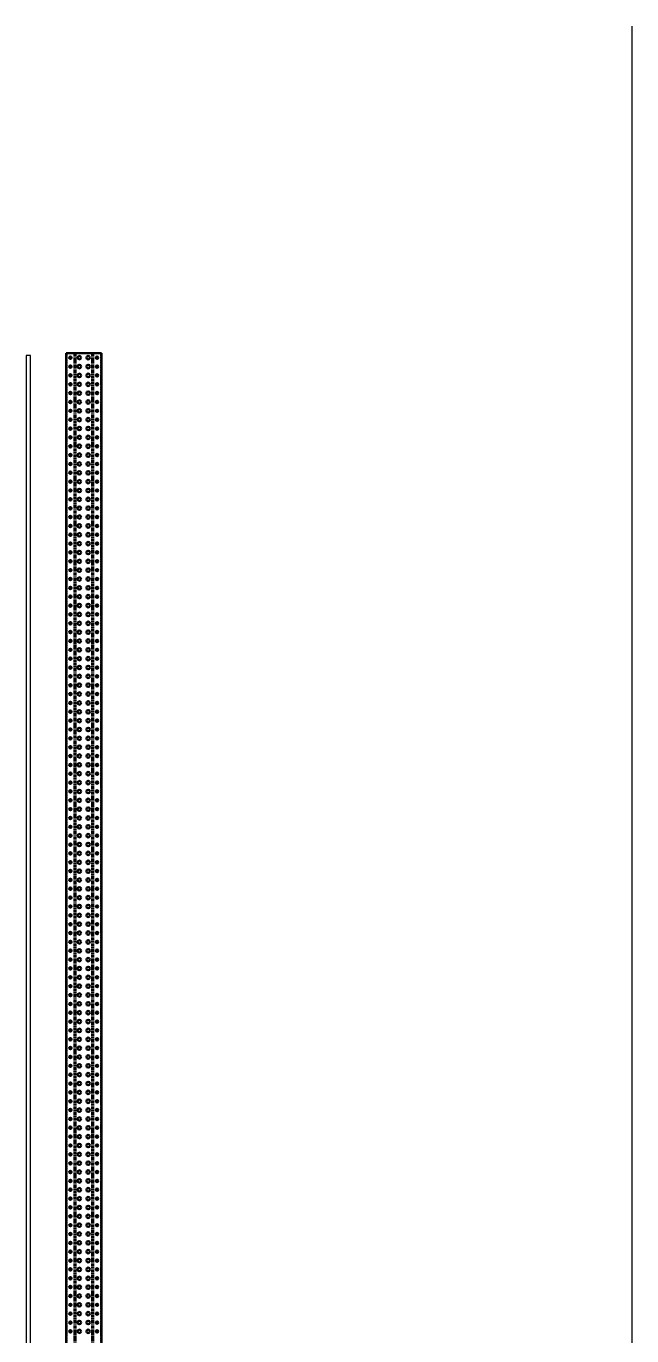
# Model space of a CAD drawing. Header units: millimetres. Extents: x -677815 to 476396, y -125373 to 39000.
# Drawn here: x 422512 to 425932, y -15280 to -7882 of the extents above; entities that cross this region are included whole.
import ezdxf

# ---------------------------------------------------------------- set-up
doc = ezdxf.new("R2010")
doc.units = ezdxf.units.MM
for name, pattern in [('Xref Rapid Pick$0$CENTER', [7, 4, -1, 1, -1]), ('Xref Rapid Pick$0$HIDDEN', [9.525, 6.35, -3.175]), ('Xref Rapid Pick$0$PHANTOM2', [31.75, 15.875, -3.175, 3.175, -3.175, 3.175, -3.175])]:
    doc.linetypes.add(name, pattern=pattern)
for name, color, linetype, lineweight in [('AM_BOR', 4, 'Continuous', 25), ('Xref Rapid Pick$0$AM_BOR', 4, 'Continuous', 25), ('Xref Rapid Pick$0$BEAM_SIGMA', 2, 'Continuous', 50)]:
    doc.layers.add(name, color=color, linetype=linetype, lineweight=lineweight)
doc.layers.add('Xref Rapid Pick$0$B', color=4, linetype='Continuous')

# ---------------------------------------------------------------- blocks, each defined once
blk = doc.blocks.new('*U794')
for p, q in [((32175, 25), (-25, 25)), ((32175, -175), (32175, 25)), ((32175, -175), (-25, -175))]:
    blk.add_line(p, q)
at = {"color": 8, "linetype": 'Xref Rapid Pick$0$HIDDEN'}
for p, q in [((32175, 22.6), (-25, 22.6)), ((26643.5, 25), (26643.5, 22.6)), ((26656.5, 25), (26656.5, 22.6)), ((26693.5, 25), (26693.5, 22.6)), ((26706.5, 25), (26706.5, 22.6)), ((26743.5, 25), (26743.5, 22.6)), ((26756.5, 25), (26756.5, 22.6)), ((26793.5, 25), (26793.5, 22.6)), ((26806.5, 25), (26806.5, 22.6)), ((26843.5, 25), (26843.5, 22.6)), ((26856.5, 25), (26856.5, 22.6)), ((26893.5, 25), (26893.5, 22.6)), ((26906.5, 25), (26906.5, 22.6)), ((26943.5, 25), (26943.5, 22.6)), ((26956.5, 25), (26956.5, 22.6)), ((26993.5, 25), (26993.5, 22.6)), ((27006.5, 25), (27006.5, 22.6)), ((27043.5, 25), (27043.5, 22.6)), ((27056.5, 25), (27056.5, 22.6)), ((27093.5, 25), (27093.5, 22.6)), ((27106.5, 25), (27106.5, 22.6)), ((27143.5, 25), (27143.5, 22.6)), ((27156.5, 25), (27156.5, 22.6)), ((27193.5, 25), (27193.5, 22.6)), ((27206.5, 25), (27206.5, 22.6)), ((27243.5, 25), (27243.5, 22.6)), ((27256.5, 25), (27256.5, 22.6)), ((27293.5, 25), (27293.5, 22.6)), ((27306.5, 25), (27306.5, 22.6)), ((27343.5, 25), (27343.5, 22.6)), ((27356.5, 25), (27356.5, 22.6)), ((27393.5, 25), (27393.5, 22.6)), ((27406.5, 25), (27406.5, 22.6)), ((27443.5, 25), (27443.5, 22.6)), ((27456.5, 25), (27456.5, 22.6)), ((27493.5, 25), (27493.5, 22.6)), ((27506.5, 25), (27506.5, 22.6)), ((27543.5, 25), (27543.5, 22.6)), ((27556.5, 25), (27556.5, 22.6)), ((27593.5, 25), (27593.5, 22.6)), ((27606.5, 25), (27606.5, 22.6)), ((27643.5, 25), (27643.5, 22.6)), ((27656.5, 25), (27656.5, 22.6)), ((27693.5, 25), (27693.5, 22.6)), ((27706.5, 25), (27706.5, 22.6)), ((27743.5, 25), (27743.5, 22.6)), ((27756.5, 25), (27756.5, 22.6)), ((27793.5, 25), (27793.5, 22.6)), ((27806.5, 25), (27806.5, 22.6)), ((27843.5, 25), (27843.5, 22.6)), ((27856.5, 25), (27856.5, 22.6)), ((27893.5, 25), (27893.5, 22.6)), ((27906.5, 25), (27906.5, 22.6)), ((27943.5, 25), (27943.5, 22.6)), ((27956.5, 25), (27956.5, 22.6)), ((27993.5, 25), (27993.5, 22.6)), ((28006.5, 25), (28006.5, 22.6)), ((28043.5, 25), (28043.5, 22.6)), ((28056.5, 25), (28056.5, 22.6)), ((28093.5, 25), (28093.5, 22.6)), ((28106.5, 25), (28106.5, 22.6)), ((28143.5, 25), (28143.5, 22.6)), ((28156.5, 25), (28156.5, 22.6)), ((28193.5, 25), (28193.5, 22.6)), ((28206.5, 25), (28206.5, 22.6)), ((28243.5, 25), (28243.5, 22.6)), ((28256.5, 25), (28256.5, 22.6)), ((28293.5, 25), (28293.5, 22.6)), ((28306.5, 25), (28306.5, 22.6)), ((28343.5, 25), (28343.5, 22.6)), ((28356.5, 25), (28356.5, 22.6)), ((28393.5, 25), (28393.5, 22.6)), ((28406.5, 25), (28406.5, 22.6)), ((28443.5, 25), (28443.5, 22.6)), ((28456.5, 25), (28456.5, 22.6)), ((28493.5, 25), (28493.5, 22.6)), ((28506.5, 25), (28506.5, 22.6)), ((28543.5, 25), (28543.5, 22.6)), ((28556.5, 25), (28556.5, 22.6)), ((28593.5, 25), (28593.5, 22.6)), ((28606.5, 25), (28606.5, 22.6)), ((28643.5, 25), (28643.5, 22.6)), ((28656.5, 25), (28656.5, 22.6)), ((28693.5, 25), (28693.5, 22.6)), ((28706.5, 25), (28706.5, 22.6)), ((28743.5, 25), (28743.5, 22.6)), ((28756.5, 25), (28756.5, 22.6)), ((28793.5, 25), (28793.5, 22.6)), ((28806.5, 25), (28806.5, 22.6)), ((28843.5, 25), (28843.5, 22.6)), ((28856.5, 25), (28856.5, 22.6)), ((28893.5, 25), (28893.5, 22.6)), ((28906.5, 25), (28906.5, 22.6)), ((28943.5, 25), (28943.5, 22.6)), ((28956.5, 25), (28956.5, 22.6)), ((28993.5, 25), (28993.5, 22.6)), ((29006.5, 25), (29006.5, 22.6)), ((29043.5, 25), (29043.5, 22.6)), ((29056.5, 25), (29056.5, 22.6)), ((29093.5, 25), (29093.5, 22.6)), ((29106.5, 25), (29106.5, 22.6)), ((29143.5, 25), (29143.5, 22.6)), ((29156.5, 25), (29156.5, 22.6)), ((29193.5, 25), (29193.5, 22.6)), ((29206.5, 25), (29206.5, 22.6)), ((29243.5, 25), (29243.5, 22.6)), ((29256.5, 25), (29256.5, 22.6)), ((29293.5, 25), (29293.5, 22.6)), ((29306.5, 25), (29306.5, 22.6)), ((29343.5, 25), (29343.5, 22.6)), ((29356.5, 25), (29356.5, 22.6)), ((29393.5, 25), (29393.5, 22.6)), ((29406.5, 25), (29406.5, 22.6)), ((29443.5, 25), (29443.5, 22.6)), ((29456.5, 25), (29456.5, 22.6)), ((29493.5, 25), (29493.5, 22.6)), ((29506.5, 25), (29506.5, 22.6)), ((29543.5, 25), (29543.5, 22.6)), ((29556.5, 25), (29556.5, 22.6)), ((29593.5, 25), (29593.5, 22.6)), ((29606.5, 25), (29606.5, 22.6)), ((29643.5, 25), (29643.5, 22.6)), ((29656.5, 25), (29656.5, 22.6)), ((29693.5, 25), (29693.5, 22.6)), ((29706.5, 25), (29706.5, 22.6)), ((29743.5, 25), (29743.5, 22.6)), ((29756.5, 25), (29756.5, 22.6)), ((29793.5, 25), (29793.5, 22.6)), ((29806.5, 25), (29806.5, 22.6)), ((29843.5, 25), (29843.5, 22.6)), ((29856.5, 25), (29856.5, 22.6)), ((29893.5, 25), (29893.5, 22.6)), ((29906.5, 25), (29906.5, 22.6)), ((29943.5, 25), (29943.5, 22.6)), ((29956.5, 25), (29956.5, 22.6)), ((29993.5, 25), (29993.5, 22.6)), ((30006.5, 25), (30006.5, 22.6)), ((30043.5, 25), (30043.5, 22.6)), ((30056.5, 25), (30056.5, 22.6)), ((30093.5, 25), (30093.5, 22.6)), ((30106.5, 25), (30106.5, 22.6)), ((30143.5, 25), (30143.5, 22.6)), ((30156.5, 25), (30156.5, 22.6)), ((30193.5, 25), (30193.5, 22.6)), ((30206.5, 25), (30206.5, 22.6)), ((30243.5, 25), (30243.5, 22.6)), ((30256.5, 25), (30256.5, 22.6)), ((30293.5, 25), (30293.5, 22.6)), ((30306.5, 25), (30306.5, 22.6)), ((30343.5, 25), (30343.5, 22.6)), ((30356.5, 25), (30356.5, 22.6)), ((30393.5, 25), (30393.5, 22.6)), ((30406.5, 25), (30406.5, 22.6)), ((30443.5, 25), (30443.5, 22.6)), ((30456.5, 25), (30456.5, 22.6)), ((30493.5, 25), (30493.5, 22.6)), ((30506.5, 25), (30506.5, 22.6)), ((30543.5, 25), (30543.5, 22.6)), ((30556.5, 25), (30556.5, 22.6)), ((30593.5, 25), (30593.5, 22.6)), ((30606.5, 25), (30606.5, 22.6)), ((30643.5, 25), (30643.5, 22.6)), ((30656.5, 25), (30656.5, 22.6)), ((30693.5, 25), (30693.5, 22.6)), ((30706.5, 25), (30706.5, 22.6)), ((30743.5, 25), (30743.5, 22.6)), ((30756.5, 25), (30756.5, 22.6)), ((30793.5, 25), (30793.5, 22.6)), ((30806.5, 25), (30806.5, 22.6)), ((30843.5, 25), (30843.5, 22.6)), ((30856.5, 25), (30856.5, 22.6)), ((30893.5, 25), (30893.5, 22.6)), ((30906.5, 25), (30906.5, 22.6)), ((30943.5, 25), (30943.5, 22.6)), ((30956.5, 25), (30956.5, 22.6)), ((30993.5, 25), (30993.5, 22.6)), ((31006.5, 25), (31006.5, 22.6)), ((31043.5, 25), (31043.5, 22.6)), ((31056.5, 25), (31056.5, 22.6)), ((31093.5, 25), (31093.5, 22.6)), ((31106.5, 25), (31106.5, 22.6)), ((31143.5, 25), (31143.5, 22.6)), ((31156.5, 25), (31156.5, 22.6)), ((31193.5, 25), (31193.5, 22.6)), ((31206.5, 25), (31206.5, 22.6)), ((31243.5, 25), (31243.5, 22.6)), ((31256.5, 25), (31256.5, 22.6)), ((31293.5, 25), (31293.5, 22.6)), ((31306.5, 25), (31306.5, 22.6)), ((31343.5, 25), (31343.5, 22.6)), ((31356.5, 25), (31356.5, 22.6)), ((31393.5, 25), (31393.5, 22.6)), ((31406.5, 25), (31406.5, 22.6)), ((31443.5, 25), (31443.5, 22.6)), ((31456.5, 25), (31456.5, 22.6)), ((31493.5, 25), (31493.5, 22.6)), ((31506.5, 25), (31506.5, 22.6)), ((31543.5, 25), (31543.5, 22.6)), ((31556.5, 25), (31556.5, 22.6)), ((31593.5, 25), (31593.5, 22.6)), ((31606.5, 25), (31606.5, 22.6)), ((31643.5, 25), (31643.5, 22.6)), ((31656.5, 25), (31656.5, 22.6)), ((31693.5, 25), (31693.5, 22.6)), ((31706.5, 25), (31706.5, 22.6)), ((31743.5, 25), (31743.5, 22.6)), ((31756.5, 25), (31756.5, 22.6)), ((31793.5, 25), (31793.5, 22.6)), ((31806.5, 25), (31806.5, 22.6)), ((31843.5, 25), (31843.5, 22.6)), ((31856.5, 25), (31856.5, 22.6)), ((31893.5, 25), (31893.5, 22.6)), ((31906.5, 25), (31906.5, 22.6)), ((31943.5, 25), (31943.5, 22.6)), ((31956.5, 25), (31956.5, 22.6)), ((31993.5, 25), (31993.5, 22.6)), ((32006.5, 25), (32006.5, 22.6)), ((32043.5, 25), (32043.5, 22.6)), ((32056.5, 25), (32056.5, 22.6)), ((32093.5, 25), (32093.5, 22.6)), ((32106.5, 25), (32106.5, 22.6)), ((32143.5, 25), (32143.5, 22.6)), ((32156.5, 25), (32156.5, 22.6)), ((32175, -172.6), (-25, -172.6)), ((26643.5, -172.6), (26643.5, -175)), ((26656.5, -172.6), (26656.5, -175)), ((26693.5, -172.6), (26693.5, -175)), ((26706.5, -172.6), (26706.5, -175)), ((26743.5, -172.6), (26743.5, -175)), ((26756.5, -172.6), (26756.5, -175)), ((26793.5, -172.6), (26793.5, -175)), ((26806.5, -172.6), (26806.5, -175)), ((26843.5, -172.6), (26843.5, -175)), ((26856.5, -172.6), (26856.5, -175)), ((26893.5, -172.6), (26893.5, -175)), ((26906.5, -172.6), (26906.5, -175)), ((26943.5, -172.6), (26943.5, -175)), ((26956.5, -172.6), (26956.5, -175)), ((26993.5, -172.6), (26993.5, -175)), ((27006.5, -172.6), (27006.5, -175)), ((27043.5, -172.6), (27043.5, -175)), ((27056.5, -172.6), (27056.5, -175)), ((27093.5, -172.6), (27093.5, -175)), ((27106.5, -172.6), (27106.5, -175)), ((27143.5, -172.6), (27143.5, -175)), ((27156.5, -172.6), (27156.5, -175)), ((27193.5, -172.6), (27193.5, -175)), ((27206.5, -172.6), (27206.5, -175)), ((27243.5, -172.6), (27243.5, -175)), ((27256.5, -172.6), (27256.5, -175)), ((27293.5, -172.6), (27293.5, -175)), ((27306.5, -172.6), (27306.5, -175)), ((27343.5, -172.6), (27343.5, -175)), ((27356.5, -172.6), (27356.5, -175)), ((27393.5, -172.6), (27393.5, -175)), ((27406.5, -172.6), (27406.5, -175)), ((27443.5, -172.6), (27443.5, -175)), ((27456.5, -172.6), (27456.5, -175)), ((27493.5, -172.6), (27493.5, -175)), ((27506.5, -172.6), (27506.5, -175)), ((27543.5, -172.6), (27543.5, -175)), ((27556.5, -172.6), (27556.5, -175)), ((27593.5, -172.6), (27593.5, -175)), ((27606.5, -172.6), (27606.5, -175)), ((27643.5, -172.6), (27643.5, -175)), ((27656.5, -172.6), (27656.5, -175)), ((27693.5, -172.6), (27693.5, -175)), ((27706.5, -172.6), (27706.5, -175)), ((27743.5, -172.6), (27743.5, -175)), ((27756.5, -172.6), (27756.5, -175)), ((27793.5, -172.6), (27793.5, -175)), ((27806.5, -172.6), (27806.5, -175)), ((27843.5, -172.6), (27843.5, -175)), ((27856.5, -172.6), (27856.5, -175)), ((27893.5, -172.6), (27893.5, -175)), ((27906.5, -172.6), (27906.5, -175)), ((27943.5, -172.6), (27943.5, -175)), ((27956.5, -172.6), (27956.5, -175)), ((27993.5, -172.6), (27993.5, -175)), ((28006.5, -172.6), (28006.5, -175)), ((28043.5, -172.6), (28043.5, -175)), ((28056.5, -172.6), (28056.5, -175)), ((28093.5, -172.6), (28093.5, -175)), ((28106.5, -172.6), (28106.5, -175)), ((28143.5, -172.6), (28143.5, -175)), ((28156.5, -172.6), (28156.5, -175)), ((28193.5, -172.6), (28193.5, -175)), ((28206.5, -172.6), (28206.5, -175)), ((28243.5, -172.6), (28243.5, -175)), ((28256.5, -172.6), (28256.5, -175)), ((28293.5, -172.6), (28293.5, -175)), ((28306.5, -172.6), (28306.5, -175)), ((28343.5, -172.6), (28343.5, -175)), ((28356.5, -172.6), (28356.5, -175)), ((28393.5, -172.6), (28393.5, -175)), ((28406.5, -172.6), (28406.5, -175)), ((28443.5, -172.6), (28443.5, -175)), ((28456.5, -172.6), (28456.5, -175)), ((28493.5, -172.6), (28493.5, -175)), ((28506.5, -172.6), (28506.5, -175)), ((28543.5, -172.6), (28543.5, -175)), ((28556.5, -172.6), (28556.5, -175)), ((28593.5, -172.6), (28593.5, -175)), ((28606.5, -172.6), (28606.5, -175)), ((28643.5, -172.6), (28643.5, -175)), ((28656.5, -172.6), (28656.5, -175)), ((28693.5, -172.6), (28693.5, -175)), ((28706.5, -172.6), (28706.5, -175)), ((28743.5, -172.6), (28743.5, -175)), ((28756.5, -172.6), (28756.5, -175)), ((28793.5, -172.6), (28793.5, -175)), ((28806.5, -172.6), (28806.5, -175)), ((28843.5, -172.6), (28843.5, -175)), ((28856.5, -172.6), (28856.5, -175)), ((28893.5, -172.6), (28893.5, -175)), ((28906.5, -172.6), (28906.5, -175)), ((28943.5, -172.6), (28943.5, -175)), ((28956.5, -172.6), (28956.5, -175)), ((28993.5, -172.6), (28993.5, -175)), ((29006.5, -172.6), (29006.5, -175)), ((29043.5, -172.6), (29043.5, -175)), ((29056.5, -172.6), (29056.5, -175)), ((29093.5, -172.6), (29093.5, -175)), ((29106.5, -172.6), (29106.5, -175)), ((29143.5, -172.6), (29143.5, -175)), ((29156.5, -172.6), (29156.5, -175)), ((29193.5, -172.6), (29193.5, -175)), ((29206.5, -172.6), (29206.5, -175)), ((29243.5, -172.6), (29243.5, -175)), ((29256.5, -172.6), (29256.5, -175)), ((29293.5, -172.6), (29293.5, -175)), ((29306.5, -172.6), (29306.5, -175)), ((29343.5, -172.6), (29343.5, -175)), ((29356.5, -172.6), (29356.5, -175)), ((29393.5, -172.6), (29393.5, -175)), ((29406.5, -172.6), (29406.5, -175)), ((29443.5, -172.6), (29443.5, -175)), ((29456.5, -172.6), (29456.5, -175)), ((29493.5, -172.6), (29493.5, -175)), ((29506.5, -172.6), (29506.5, -175)), ((29543.5, -172.6), (29543.5, -175)), ((29556.5, -172.6), (29556.5, -175)), ((29593.5, -172.6), (29593.5, -175)), ((29606.5, -172.6), (29606.5, -175)), ((29643.5, -172.6), (29643.5, -175)), ((29656.5, -172.6), (29656.5, -175)), ((29693.5, -172.6), (29693.5, -175)), ((29706.5, -172.6), (29706.5, -175)), ((29743.5, -172.6), (29743.5, -175)), ((29756.5, -172.6), (29756.5, -175)), ((29793.5, -172.6), (29793.5, -175)), ((29806.5, -172.6), (29806.5, -175)), ((29843.5, -172.6), (29843.5, -175)), ((29856.5, -172.6), (29856.5, -175)), ((29893.5, -172.6), (29893.5, -175)), ((29906.5, -172.6), (29906.5, -175)), ((29943.5, -172.6), (29943.5, -175)), ((29956.5, -172.6), (29956.5, -175)), ((29993.5, -172.6), (29993.5, -175)), ((30006.5, -172.6), (30006.5, -175)), ((30043.5, -172.6), (30043.5, -175)), ((30056.5, -172.6), (30056.5, -175)), ((30093.5, -172.6), (30093.5, -175)), ((30106.5, -172.6), (30106.5, -175)), ((30143.5, -172.6), (30143.5, -175)), ((30156.5, -172.6), (30156.5, -175)), ((30193.5, -172.6), (30193.5, -175)), ((30206.5, -172.6), (30206.5, -175)), ((30243.5, -172.6), (30243.5, -175)), ((30256.5, -172.6), (30256.5, -175)), ((30293.5, -172.6), (30293.5, -175)), ((30306.5, -172.6), (30306.5, -175)), ((30343.5, -172.6), (30343.5, -175)), ((30356.5, -172.6), (30356.5, -175)), ((30393.5, -172.6), (30393.5, -175)), ((30406.5, -172.6), (30406.5, -175)), ((30443.5, -172.6), (30443.5, -175)), ((30456.5, -172.6), (30456.5, -175)), ((30493.5, -172.6), (30493.5, -175)), ((30506.5, -172.6), (30506.5, -175)), ((30543.5, -172.6), (30543.5, -175)), ((30556.5, -172.6), (30556.5, -175)), ((30593.5, -172.6), (30593.5, -175)), ((30606.5, -172.6), (30606.5, -175)), ((30643.5, -172.6), (30643.5, -175)), ((30656.5, -172.6), (30656.5, -175)), ((30693.5, -172.6), (30693.5, -175)), ((30706.5, -172.6), (30706.5, -175)), ((30743.5, -172.6), (30743.5, -175)), ((30756.5, -172.6), (30756.5, -175)), ((30793.5, -172.6), (30793.5, -175)), ((30806.5, -172.6), (30806.5, -175)), ((30843.5, -172.6), (30843.5, -175)), ((30856.5, -172.6), (30856.5, -175)), ((30893.5, -172.6), (30893.5, -175)), ((30906.5, -172.6), (30906.5, -175)), ((30943.5, -172.6), (30943.5, -175)), ((30956.5, -172.6), (30956.5, -175)), ((30993.5, -172.6), (30993.5, -175)), ((31006.5, -172.6), (31006.5, -175)), ((31043.5, -172.6), (31043.5, -175)), ((31056.5, -172.6), (31056.5, -175)), ((31093.5, -172.6), (31093.5, -175)), ((31106.5, -172.6), (31106.5, -175)), ((31143.5, -172.6), (31143.5, -175)), ((31156.5, -172.6), (31156.5, -175)), ((31193.5, -172.6), (31193.5, -175)), ((31206.5, -172.6), (31206.5, -175)), ((31243.5, -172.6), (31243.5, -175)), ((31256.5, -172.6), (31256.5, -175)), ((31293.5, -172.6), (31293.5, -175)), ((31306.5, -172.6), (31306.5, -175)), ((31343.5, -172.6), (31343.5, -175)), ((31356.5, -172.6), (31356.5, -175)), ((31393.5, -172.6), (31393.5, -175)), ((31406.5, -172.6), (31406.5, -175)), ((31443.5, -172.6), (31443.5, -175)), ((31456.5, -172.6), (31456.5, -175)), ((31493.5, -172.6), (31493.5, -175)), ((31506.5, -172.6), (31506.5, -175)), ((31543.5, -172.6), (31543.5, -175)), ((31556.5, -172.6), (31556.5, -175)), ((31593.5, -172.6), (31593.5, -175)), ((31606.5, -172.6), (31606.5, -175)), ((31643.5, -172.6), (31643.5, -175)), ((31656.5, -172.6), (31656.5, -175)), ((31693.5, -172.6), (31693.5, -175)), ((31706.5, -172.6), (31706.5, -175)), ((31743.5, -172.6), (31743.5, -175)), ((31756.5, -172.6), (31756.5, -175)), ((31793.5, -172.6), (31793.5, -175)), ((31806.5, -172.6), (31806.5, -175)), ((31843.5, -172.6), (31843.5, -175)), ((31856.5, -172.6), (31856.5, -175)), ((31893.5, -172.6), (31893.5, -175)), ((31906.5, -172.6), (31906.5, -175)), ((31943.5, -172.6), (31943.5, -175)), ((31956.5, -172.6), (31956.5, -175)), ((31993.5, -172.6), (31993.5, -175)), ((32006.5, -172.6), (32006.5, -175)), ((32043.5, -172.6), (32043.5, -175)), ((32056.5, -172.6), (32056.5, -175)), ((32093.5, -172.6), (32093.5, -175)), ((32106.5, -172.6), (32106.5, -175)), ((32143.5, -172.6), (32143.5, -175)), ((32156.5, -172.6), (32156.5, -175))]:
    blk.add_line(p, q, dxfattribs=at)
at = {"color": 8, "linetype": 'Xref Rapid Pick$0$CENTER'}
for p, q in [((26658.5, 0), (26641.5, 0)), ((26650, 27), (26650, 20.6)), ((26650, -8.5), (26650, 8.5)), ((26708.5, 0), (26691.5, 0)), ((26700, 27), (26700, 20.6)), ((26700, -8.5), (26700, 8.5)), ((26758.5, 0), (26741.5, 0)), ((26750, 27), (26750, 20.6)), ((26750, -8.5), (26750, 8.5)), ((26808.5, 0), (26791.5, 0)), ((26800, 27), (26800, 20.6)), ((26800, -8.5), (26800, 8.5)), ((26858.5, 0), (26841.5, 0)), ((26850, 27), (26850, 20.6)), ((26850, -8.5), (26850, 8.5)), ((26908.5, 0), (26891.5, 0)), ((26900, 27), (26900, 20.6)), ((26900, -8.5), (26900, 8.5)), ((26958.5, 0), (26941.5, 0)), ((26950, 27), (26950, 20.6)), ((26950, -8.5), (26950, 8.5)), ((27008.5, 0), (26991.5, 0)), ((27000, 27), (27000, 20.6)), ((27000, -8.5), (27000, 8.5)), ((27058.5, 0), (27041.5, 0)), ((27050, 27), (27050, 20.6)), ((27050, -8.5), (27050, 8.5)), ((27108.5, 0), (27091.5, 0)), ((27100, 27), (27100, 20.6)), ((27100, -8.5), (27100, 8.5)), ((27158.5, 0), (27141.5, 0)), ((27150, 27), (27150, 20.6)), ((27150, -8.5), (27150, 8.5)), ((27208.5, 0), (27191.5, 0)), ((27200, 27), (27200, 20.6)), ((27200, -8.5), (27200, 8.5)), ((27258.5, 0), (27241.5, 0)), ((27250, 27), (27250, 20.6)), ((27250, -8.5), (27250, 8.5)), ((27308.5, 0), (27291.5, 0)), ((27300, 27), (27300, 20.6)), ((27300, -8.5), (27300, 8.5)), ((27358.5, 0), (27341.5, 0)), ((27350, 27), (27350, 20.6)), ((27350, -8.5), (27350, 8.5)), ((27408.5, 0), (27391.5, 0)), ((27400, 27), (27400, 20.6)), ((27400, -8.5), (27400, 8.5)), ((27458.5, 0), (27441.5, 0)), ((27450, 27), (27450, 20.6)), ((27450, -8.5), (27450, 8.5)), ((27508.5, 0), (27491.5, 0)), ((27500, 27), (27500, 20.6)), ((27500, -8.5), (27500, 8.5)), ((27558.5, 0), (27541.5, 0)), ((27550, 27), (27550, 20.6)), ((27550, -8.5), (27550, 8.5)), ((27608.5, 0), (27591.5, 0)), ((27600, 27), (27600, 20.6)), ((27600, -8.5), (27600, 8.5)), ((27658.5, 0), (27641.5, 0)), ((27650, 27), (27650, 20.6)), ((27650, -8.5), (27650, 8.5)), ((27708.5, 0), (27691.5, 0)), ((27700, 27), (27700, 20.6)), ((27700, -8.5), (27700, 8.5)), ((27758.5, 0), (27741.5, 0)), ((27750, 27), (27750, 20.6)), ((27750, -8.5), (27750, 8.5)), ((27808.5, 0), (27791.5, 0)), ((27800, 27), (27800, 20.6)), ((27800, -8.5), (27800, 8.5)), ((27858.5, 0), (27841.5, 0)), ((27850, 27), (27850, 20.6)), ((27850, -8.5), (27850, 8.5)), ((27908.5, 0), (27891.5, 0)), ((27900, 27), (27900, 20.6)), ((27900, -8.5), (27900, 8.5)), ((27958.5, 0), (27941.5, 0)), ((27950, 27), (27950, 20.6)), ((27950, -8.5), (27950, 8.5)), ((28008.5, 0), (27991.5, 0)), ((28000, 27), (28000, 20.6)), ((28000, -8.5), (28000, 8.5)), ((28058.5, 0), (28041.5, 0)), ((28050, 27), (28050, 20.6)), ((28050, -8.5), (28050, 8.5)), ((28108.5, 0), (28091.5, 0)), ((28100, 27), (28100, 20.6)), ((28100, -8.5), (28100, 8.5)), ((28158.5, 0), (28141.5, 0)), ((28150, 27), (28150, 20.6)), ((28150, -8.5), (28150, 8.5)), ((28208.5, 0), (28191.5, 0)), ((28200, 27), (28200, 20.6)), ((28200, -8.5), (28200, 8.5)), ((28258.5, 0), (28241.5, 0)), ((28250, 27), (28250, 20.6)), ((28250, -8.5), (28250, 8.5)), ((28308.5, 0), (28291.5, 0)), ((28300, 27), (28300, 20.6)), ((28300, -8.5), (28300, 8.5)), ((28358.5, 0), (28341.5, 0)), ((28350, 27), (28350, 20.6)), ((28350, -8.5), (28350, 8.5)), ((28408.5, 0), (28391.5, 0)), ((28400, 27), (28400, 20.6)), ((28400, -8.5), (28400, 8.5)), ((28458.5, 0), (28441.5, 0)), ((28450, 27), (28450, 20.6)), ((28450, -8.5), (28450, 8.5)), ((28508.5, 0), (28491.5, 0)), ((28500, 27), (28500, 20.6)), ((28500, -8.5), (28500, 8.5)), ((28558.5, 0), (28541.5, 0)), ((28550, 27), (28550, 20.6)), ((28550, -8.5), (28550, 8.5)), ((28608.5, 0), (28591.5, 0)), ((28600, 27), (28600, 20.6)), ((28600, -8.5), (28600, 8.5)), ((28658.5, 0), (28641.5, 0)), ((28650, 27), (28650, 20.6)), ((28650, -8.5), (28650, 8.5)), ((28708.5, 0), (28691.5, 0)), ((28700, 27), (28700, 20.6)), ((28700, -8.5), (28700, 8.5)), ((28758.5, 0), (28741.5, 0)), ((28750, 27), (28750, 20.6)), ((28750, -8.5), (28750, 8.5)), ((28808.5, 0), (28791.5, 0)), ((28800, 27), (28800, 20.6)), ((28800, -8.5), (28800, 8.5)), ((28858.5, 0), (28841.5, 0)), ((28850, 27), (28850, 20.6)), ((28850, -8.5), (28850, 8.5)), ((28908.5, 0), (28891.5, 0)), ((28900, 27), (28900, 20.6)), ((28900, -8.5), (28900, 8.5)), ((28958.5, 0), (28941.5, 0)), ((28950, 27), (28950, 20.6)), ((28950, -8.5), (28950, 8.5)), ((29008.5, 0), (28991.5, 0)), ((29000, 27), (29000, 20.6)), ((29000, -8.5), (29000, 8.5)), ((29058.5, 0), (29041.5, 0)), ((29050, 27), (29050, 20.6)), ((29050, -8.5), (29050, 8.5)), ((29108.5, 0), (29091.5, 0)), ((29100, 27), (29100, 20.6)), ((29100, -8.5), (29100, 8.5)), ((29158.5, 0), (29141.5, 0)), ((29150, 27), (29150, 20.6)), ((29150, -8.5), (29150, 8.5)), ((29208.5, 0), (29191.5, 0)), ((29200, 27), (29200, 20.6)), ((29200, -8.5), (29200, 8.5)), ((29258.5, 0), (29241.5, 0)), ((29250, 27), (29250, 20.6)), ((29250, -8.5), (29250, 8.5)), ((29308.5, 0), (29291.5, 0)), ((29300, 27), (29300, 20.6)), ((29300, -8.5), (29300, 8.5)), ((29358.5, 0), (29341.5, 0)), ((29350, 27), (29350, 20.6)), ((29350, -8.5), (29350, 8.5)), ((29408.5, 0), (29391.5, 0)), ((29400, 27), (29400, 20.6)), ((29400, -8.5), (29400, 8.5)), ((29458.5, 0), (29441.5, 0)), ((29450, 27), (29450, 20.6)), ((29450, -8.5), (29450, 8.5)), ((29508.5, 0), (29491.5, 0)), ((29500, 27), (29500, 20.6)), ((29500, -8.5), (29500, 8.5)), ((29558.5, 0), (29541.5, 0)), ((29550, 27), (29550, 20.6)), ((29550, -8.5), (29550, 8.5)), ((29608.5, 0), (29591.5, 0)), ((29600, 27), (29600, 20.6)), ((29600, -8.5), (29600, 8.5)), ((29658.5, 0), (29641.5, 0)), ((29650, 27), (29650, 20.6)), ((29650, -8.5), (29650, 8.5)), ((29708.5, 0), (29691.5, 0)), ((29700, 27), (29700, 20.6)), ((29700, -8.5), (29700, 8.5)), ((29758.5, 0), (29741.5, 0)), ((29750, 27), (29750, 20.6)), ((29750, -8.5), (29750, 8.5)), ((29808.5, 0), (29791.5, 0)), ((29800, 27), (29800, 20.6)), ((29800, -8.5), (29800, 8.5)), ((29858.5, 0), (29841.5, 0)), ((29850, 27), (29850, 20.6)), ((29850, -8.5), (29850, 8.5)), ((29908.5, 0), (29891.5, 0)), ((29900, 27), (29900, 20.6)), ((29900, -8.5), (29900, 8.5)), ((29958.5, 0), (29941.5, 0)), ((29950, 27), (29950, 20.6)), ((29950, -8.5), (29950, 8.5)), ((30008.5, 0), (29991.5, 0)), ((30000, 27), (30000, 20.6)), ((30000, -8.5), (30000, 8.5)), ((30058.5, 0), (30041.5, 0)), ((30050, 27), (30050, 20.6)), ((30050, -8.5), (30050, 8.5)), ((30108.5, 0), (30091.5, 0)), ((30100, 27), (30100, 20.6)), ((30100, -8.5), (30100, 8.5)), ((30158.5, 0), (30141.5, 0)), ((30150, 27), (30150, 20.6)), ((30150, -8.5), (30150, 8.5)), ((30208.5, 0), (30191.5, 0)), ((30200, 27), (30200, 20.6)), ((30200, -8.5), (30200, 8.5)), ((30258.5, 0), (30241.5, 0)), ((30250, 27), (30250, 20.6)), ((30250, -8.5), (30250, 8.5)), ((30308.5, 0), (30291.5, 0)), ((30300, 27), (30300, 20.6)), ((30300, -8.5), (30300, 8.5)), ((30358.5, 0), (30341.5, 0)), ((30350, 27), (30350, 20.6)), ((30350, -8.5), (30350, 8.5)), ((30408.5, 0), (30391.5, 0)), ((30400, 27), (30400, 20.6)), ((30400, -8.5), (30400, 8.5)), ((30458.5, 0), (30441.5, 0)), ((30450, 27), (30450, 20.6)), ((30450, -8.5), (30450, 8.5)), ((30508.5, 0), (30491.5, 0)), ((30500, 27), (30500, 20.6)), ((30500, -8.5), (30500, 8.5)), ((30558.5, 0), (30541.5, 0)), ((30550, 27), (30550, 20.6)), ((30550, -8.5), (30550, 8.5)), ((30608.5, 0), (30591.5, 0)), ((30600, 27), (30600, 20.6)), ((30600, -8.5), (30600, 8.5)), ((30658.5, 0), (30641.5, 0)), ((30650, 27), (30650, 20.6)), ((30650, -8.5), (30650, 8.5)), ((30708.5, 0), (30691.5, 0)), ((30700, 27), (30700, 20.6)), ((30700, -8.5), (30700, 8.5)), ((30758.5, 0), (30741.5, 0)), ((30750, 27), (30750, 20.6)), ((30750, -8.5), (30750, 8.5)), ((30808.5, 0), (30791.5, 0)), ((30800, 27), (30800, 20.6)), ((30800, -8.5), (30800, 8.5)), ((30858.5, 0), (30841.5, 0)), ((30850, 27), (30850, 20.6)), ((30850, -8.5), (30850, 8.5)), ((30908.5, 0), (30891.5, 0)), ((30900, 27), (30900, 20.6)), ((30900, -8.5), (30900, 8.5)), ((30958.5, 0), (30941.5, 0)), ((30950, 27), (30950, 20.6)), ((30950, -8.5), (30950, 8.5)), ((31008.5, 0), (30991.5, 0)), ((31000, 27), (31000, 20.6)), ((31000, -8.5), (31000, 8.5)), ((31058.5, 0), (31041.5, 0)), ((31050, 27), (31050, 20.6)), ((31050, -8.5), (31050, 8.5)), ((31108.5, 0), (31091.5, 0)), ((31100, 27), (31100, 20.6)), ((31100, -8.5), (31100, 8.5)), ((31158.5, 0), (31141.5, 0)), ((31150, 27), (31150, 20.6)), ((31150, -8.5), (31150, 8.5)), ((31208.5, 0), (31191.5, 0)), ((31200, 27), (31200, 20.6)), ((31200, -8.5), (31200, 8.5)), ((31258.5, 0), (31241.5, 0)), ((31250, 27), (31250, 20.6)), ((31250, -8.5), (31250, 8.5)), ((31308.5, 0), (31291.5, 0)), ((31300, 27), (31300, 20.6)), ((31300, -8.5), (31300, 8.5)), ((31358.5, 0), (31341.5, 0)), ((31350, 27), (31350, 20.6)), ((31350, -8.5), (31350, 8.5)), ((31408.5, 0), (31391.5, 0)), ((31400, 27), (31400, 20.6)), ((31400, -8.5), (31400, 8.5)), ((31458.5, 0), (31441.5, 0)), ((31450, 27), (31450, 20.6)), ((31450, -8.5), (31450, 8.5)), ((31508.5, 0), (31491.5, 0)), ((31500, 27), (31500, 20.6)), ((31500, -8.5), (31500, 8.5)), ((31558.5, 0), (31541.5, 0)), ((31550, 27), (31550, 20.6)), ((31550, -8.5), (31550, 8.5)), ((31608.5, 0), (31591.5, 0)), ((31600, 27), (31600, 20.6)), ((31600, -8.5), (31600, 8.5)), ((31658.5, 0), (31641.5, 0)), ((31650, 27), (31650, 20.6)), ((31650, -8.5), (31650, 8.5)), ((31708.5, 0), (31691.5, 0)), ((31700, 27), (31700, 20.6)), ((31700, -8.5), (31700, 8.5)), ((31758.5, 0), (31741.5, 0)), ((31750, 27), (31750, 20.6)), ((31750, -8.5), (31750, 8.5)), ((31808.5, 0), (31791.5, 0)), ((31800, 27), (31800, 20.6)), ((31800, -8.5), (31800, 8.5)), ((31858.5, 0), (31841.5, 0)), ((31850, 27), (31850, 20.6)), ((31850, -8.5), (31850, 8.5)), ((31908.5, 0), (31891.5, 0)), ((31900, 27), (31900, 20.6)), ((31900, -8.5), (31900, 8.5)), ((31958.5, 0), (31941.5, 0)), ((31950, 27), (31950, 20.6)), ((31950, -8.5), (31950, 8.5)), ((32008.5, 0), (31991.5, 0)), ((32000, 27), (32000, 20.6)), ((32000, -8.5), (32000, 8.5)), ((32058.5, 0), (32041.5, 0)), ((32050, 27), (32050, 20.6)), ((32050, -8.5), (32050, 8.5)), ((32108.5, 0), (32091.5, 0)), ((32100, 27), (32100, 20.6)), ((32100, -8.5), (32100, 8.5)), ((32158.5, 0), (32141.5, 0)), ((32150, 27), (32150, 20.6)), ((32150, -8.5), (32150, 8.5)), ((26650, -158.5), (26650, -141.5)), ((26700, -158.5), (26700, -141.5)), ((26750, -158.5), (26750, -141.5)), ((26800, -158.5), (26800, -141.5)), ((26850, -158.5), (26850, -141.5)), ((26900, -158.5), (26900, -141.5)), ((26950, -158.5), (26950, -141.5)), ((27000, -158.5), (27000, -141.5)), ((27050, -158.5), (27050, -141.5)), ((27100, -158.5), (27100, -141.5)), ((27150, -158.5), (27150, -141.5)), ((27200, -158.5), (27200, -141.5)), ((27250, -158.5), (27250, -141.5)), ((27300, -158.5), (27300, -141.5)), ((27350, -158.5), (27350, -141.5)), ((27400, -158.5), (27400, -141.5)), ((27450, -158.5), (27450, -141.5)), ((27500, -158.5), (27500, -141.5)), ((27550, -158.5), (27550, -141.5)), ((27600, -158.5), (27600, -141.5)), ((27650, -158.5), (27650, -141.5)), ((27700, -158.5), (27700, -141.5)), ((27750, -158.5), (27750, -141.5)), ((27800, -158.5), (27800, -141.5)), ((27850, -158.5), (27850, -141.5)), ((27900, -158.5), (27900, -141.5)), ((27950, -158.5), (27950, -141.5)), ((28000, -158.5), (28000, -141.5)), ((28050, -158.5), (28050, -141.5)), ((28100, -158.5), (28100, -141.5)), ((28150, -158.5), (28150, -141.5)), ((28200, -158.5), (28200, -141.5)), ((28250, -158.5), (28250, -141.5)), ((28300, -158.5), (28300, -141.5)), ((28350, -158.5), (28350, -141.5)), ((28400, -158.5), (28400, -141.5)), ((28450, -158.5), (28450, -141.5)), ((28500, -158.5), (28500, -141.5)), ((28550, -158.5), (28550, -141.5)), ((28600, -158.5), (28600, -141.5)), ((28650, -158.5), (28650, -141.5)), ((28700, -158.5), (28700, -141.5)), ((28750, -158.5), (28750, -141.5)), ((28800, -158.5), (28800, -141.5)), ((28850, -158.5), (28850, -141.5)), ((28900, -158.5), (28900, -141.5)), ((28950, -158.5), (28950, -141.5)), ((29000, -158.5), (29000, -141.5)), ((29050, -158.5), (29050, -141.5)), ((29100, -158.5), (29100, -141.5)), ((29150, -158.5), (29150, -141.5)), ((29200, -158.5), (29200, -141.5)), ((29250, -158.5), (29250, -141.5)), ((29300, -158.5), (29300, -141.5)), ((29350, -158.5), (29350, -141.5)), ((29400, -158.5), (29400, -141.5)), ((29450, -158.5), (29450, -141.5)), ((29500, -158.5), (29500, -141.5)), ((29550, -158.5), (29550, -141.5)), ((29600, -158.5), (29600, -141.5)), ((29650, -158.5), (29650, -141.5)), ((29700, -158.5), (29700, -141.5)), ((29750, -158.5), (29750, -141.5)), ((29800, -158.5), (29800, -141.5)), ((29850, -158.5), (29850, -141.5)), ((29900, -158.5), (29900, -141.5)), ((29950, -158.5), (29950, -141.5)), ((30000, -158.5), (30000, -141.5)), ((30050, -158.5), (30050, -141.5)), ((30100, -158.5), (30100, -141.5)), ((30150, -158.5), (30150, -141.5)), ((30200, -158.5), (30200, -141.5)), ((30250, -158.5), (30250, -141.5)), ((30300, -158.5), (30300, -141.5)), ((30350, -158.5), (30350, -141.5)), ((30400, -158.5), (30400, -141.5)), ((30450, -158.5), (30450, -141.5)), ((30500, -158.5), (30500, -141.5)), ((30550, -158.5), (30550, -141.5)), ((30600, -158.5), (30600, -141.5)), ((30650, -158.5), (30650, -141.5)), ((30700, -158.5), (30700, -141.5)), ((30750, -158.5), (30750, -141.5)), ((30800, -158.5), (30800, -141.5)), ((30850, -158.5), (30850, -141.5)), ((30900, -158.5), (30900, -141.5)), ((30950, -158.5), (30950, -141.5)), ((31000, -158.5), (31000, -141.5)), ((31050, -158.5), (31050, -141.5)), ((31100, -158.5), (31100, -141.5)), ((31150, -158.5), (31150, -141.5)), ((31200, -158.5), (31200, -141.5)), ((31250, -158.5), (31250, -141.5)), ((31300, -158.5), (31300, -141.5)), ((31350, -158.5), (31350, -141.5)), ((31400, -158.5), (31400, -141.5)), ((31450, -158.5), (31450, -141.5)), ((31500, -158.5), (31500, -141.5)), ((31550, -158.5), (31550, -141.5)), ((31600, -158.5), (31600, -141.5)), ((31650, -158.5), (31650, -141.5)), ((31700, -158.5), (31700, -141.5)), ((31750, -158.5), (31750, -141.5)), ((31800, -158.5), (31800, -141.5)), ((31850, -158.5), (31850, -141.5)), ((31900, -158.5), (31900, -141.5)), ((31950, -158.5), (31950, -141.5)), ((32000, -158.5), (32000, -141.5)), ((32050, -158.5), (32050, -141.5)), ((32100, -158.5), (32100, -141.5)), ((32150, -158.5), (32150, -141.5)), ((26658.5, -150), (26641.5, -150)), ((26650, -170.6), (26650, -177)), ((26708.5, -150), (26691.5, -150)), ((26700, -170.6), (26700, -177)), ((26758.5, -150), (26741.5, -150)), ((26750, -170.6), (26750, -177)), ((26808.5, -150), (26791.5, -150)), ((26800, -170.6), (26800, -177)), ((26858.5, -150), (26841.5, -150)), ((26850, -170.6), (26850, -177)), ((26908.5, -150), (26891.5, -150)), ((26900, -170.6), (26900, -177)), ((26958.5, -150), (26941.5, -150)), ((26950, -170.6), (26950, -177)), ((27008.5, -150), (26991.5, -150)), ((27000, -170.6), (27000, -177)), ((27058.5, -150), (27041.5, -150)), ((27050, -170.6), (27050, -177)), ((27108.5, -150), (27091.5, -150)), ((27100, -170.6), (27100, -177)), ((27158.5, -150), (27141.5, -150)), ((27150, -170.6), (27150, -177)), ((27208.5, -150), (27191.5, -150)), ((27200, -170.6), (27200, -177)), ((27258.5, -150), (27241.5, -150)), ((27250, -170.6), (27250, -177)), ((27308.5, -150), (27291.5, -150)), ((27300, -170.6), (27300, -177)), ((27358.5, -150), (27341.5, -150)), ((27350, -170.6), (27350, -177)), ((27408.5, -150), (27391.5, -150)), ((27400, -170.6), (27400, -177)), ((27458.5, -150), (27441.5, -150)), ((27450, -170.6), (27450, -177)), ((27508.5, -150), (27491.5, -150)), ((27500, -170.6), (27500, -177)), ((27558.5, -150), (27541.5, -150)), ((27550, -170.6), (27550, -177)), ((27608.5, -150), (27591.5, -150)), ((27600, -170.6), (27600, -177)), ((27658.5, -150), (27641.5, -150)), ((27650, -170.6), (27650, -177)), ((27708.5, -150), (27691.5, -150)), ((27700, -170.6), (27700, -177)), ((27758.5, -150), (27741.5, -150)), ((27750, -170.6), (27750, -177)), ((27808.5, -150), (27791.5, -150)), ((27800, -170.6), (27800, -177)), ((27858.5, -150), (27841.5, -150)), ((27850, -170.6), (27850, -177)), ((27908.5, -150), (27891.5, -150)), ((27900, -170.6), (27900, -177)), ((27958.5, -150), (27941.5, -150)), ((27950, -170.6), (27950, -177)), ((28008.5, -150), (27991.5, -150)), ((28000, -170.6), (28000, -177)), ((28058.5, -150), (28041.5, -150)), ((28050, -170.6), (28050, -177)), ((28108.5, -150), (28091.5, -150)), ((28100, -170.6), (28100, -177)), ((28158.5, -150), (28141.5, -150)), ((28150, -170.6), (28150, -177)), ((28208.5, -150), (28191.5, -150)), ((28200, -170.6), (28200, -177)), ((28258.5, -150), (28241.5, -150)), ((28250, -170.6), (28250, -177)), ((28308.5, -150), (28291.5, -150)), ((28300, -170.6), (28300, -177)), ((28358.5, -150), (28341.5, -150)), ((28350, -170.6), (28350, -177)), ((28408.5, -150), (28391.5, -150)), ((28400, -170.6), (28400, -177)), ((28458.5, -150), (28441.5, -150)), ((28450, -170.6), (28450, -177)), ((28508.5, -150), (28491.5, -150)), ((28500, -170.6), (28500, -177)), ((28558.5, -150), (28541.5, -150)), ((28550, -170.6), (28550, -177)), ((28608.5, -150), (28591.5, -150)), ((28600, -170.6), (28600, -177)), ((28658.5, -150), (28641.5, -150)), ((28650, -170.6), (28650, -177)), ((28708.5, -150), (28691.5, -150)), ((28700, -170.6), (28700, -177)), ((28758.5, -150), (28741.5, -150)), ((28750, -170.6), (28750, -177)), ((28808.5, -150), (28791.5, -150)), ((28800, -170.6), (28800, -177)), ((28858.5, -150), (28841.5, -150)), ((28850, -170.6), (28850, -177)), ((28908.5, -150), (28891.5, -150)), ((28900, -170.6), (28900, -177)), ((28958.5, -150), (28941.5, -150)), ((28950, -170.6), (28950, -177)), ((29008.5, -150), (28991.5, -150)), ((29000, -170.6), (29000, -177)), ((29058.5, -150), (29041.5, -150)), ((29050, -170.6), (29050, -177)), ((29108.5, -150), (29091.5, -150)), ((29100, -170.6), (29100, -177)), ((29158.5, -150), (29141.5, -150)), ((29150, -170.6), (29150, -177)), ((29208.5, -150), (29191.5, -150)), ((29200, -170.6), (29200, -177)), ((29258.5, -150), (29241.5, -150)), ((29250, -170.6), (29250, -177)), ((29308.5, -150), (29291.5, -150)), ((29300, -170.6), (29300, -177)), ((29358.5, -150), (29341.5, -150)), ((29350, -170.6), (29350, -177)), ((29408.5, -150), (29391.5, -150)), ((29400, -170.6), (29400, -177)), ((29458.5, -150), (29441.5, -150)), ((29450, -170.6), (29450, -177)), ((29508.5, -150), (29491.5, -150)), ((29500, -170.6), (29500, -177)), ((29558.5, -150), (29541.5, -150)), ((29550, -170.6), (29550, -177)), ((29608.5, -150), (29591.5, -150)), ((29600, -170.6), (29600, -177)), ((29658.5, -150), (29641.5, -150)), ((29650, -170.6), (29650, -177)), ((29708.5, -150), (29691.5, -150)), ((29700, -170.6), (29700, -177)), ((29758.5, -150), (29741.5, -150)), ((29750, -170.6), (29750, -177)), ((29808.5, -150), (29791.5, -150)), ((29800, -170.6), (29800, -177)), ((29858.5, -150), (29841.5, -150)), ((29850, -170.6), (29850, -177)), ((29908.5, -150), (29891.5, -150)), ((29900, -170.6), (29900, -177)), ((29958.5, -150), (29941.5, -150)), ((29950, -170.6), (29950, -177)), ((30008.5, -150), (29991.5, -150)), ((30000, -170.6), (30000, -177)), ((30058.5, -150), (30041.5, -150)), ((30050, -170.6), (30050, -177)), ((30108.5, -150), (30091.5, -150)), ((30100, -170.6), (30100, -177)), ((30158.5, -150), (30141.5, -150)), ((30150, -170.6), (30150, -177)), ((30208.5, -150), (30191.5, -150)), ((30200, -170.6), (30200, -177)), ((30258.5, -150), (30241.5, -150)), ((30250, -170.6), (30250, -177)), ((30308.5, -150), (30291.5, -150)), ((30300, -170.6), (30300, -177)), ((30358.5, -150), (30341.5, -150)), ((30350, -170.6), (30350, -177)), ((30408.5, -150), (30391.5, -150)), ((30400, -170.6), (30400, -177)), ((30458.5, -150), (30441.5, -150)), ((30450, -170.6), (30450, -177)), ((30508.5, -150), (30491.5, -150)), ((30500, -170.6), (30500, -177)), ((30558.5, -150), (30541.5, -150)), ((30550, -170.6), (30550, -177)), ((30608.5, -150), (30591.5, -150)), ((30600, -170.6), (30600, -177)), ((30658.5, -150), (30641.5, -150)), ((30650, -170.6), (30650, -177)), ((30708.5, -150), (30691.5, -150)), ((30700, -170.6), (30700, -177)), ((30758.5, -150), (30741.5, -150)), ((30750, -170.6), (30750, -177)), ((30808.5, -150), (30791.5, -150)), ((30800, -170.6), (30800, -177)), ((30858.5, -150), (30841.5, -150)), ((30850, -170.6), (30850, -177)), ((30908.5, -150), (30891.5, -150)), ((30900, -170.6), (30900, -177)), ((30958.5, -150), (30941.5, -150)), ((30950, -170.6), (30950, -177)), ((31008.5, -150), (30991.5, -150)), ((31000, -170.6), (31000, -177)), ((31058.5, -150), (31041.5, -150)), ((31050, -170.6), (31050, -177)), ((31108.5, -150), (31091.5, -150)), ((31100, -170.6), (31100, -177)), ((31158.5, -150), (31141.5, -150)), ((31150, -170.6), (31150, -177)), ((31208.5, -150), (31191.5, -150)), ((31200, -170.6), (31200, -177)), ((31258.5, -150), (31241.5, -150)), ((31250, -170.6), (31250, -177)), ((31308.5, -150), (31291.5, -150)), ((31300, -170.6), (31300, -177)), ((31358.5, -150), (31341.5, -150)), ((31350, -170.6), (31350, -177)), ((31408.5, -150), (31391.5, -150)), ((31400, -170.6), (31400, -177)), ((31458.5, -150), (31441.5, -150)), ((31450, -170.6), (31450, -177)), ((31508.5, -150), (31491.5, -150)), ((31500, -170.6), (31500, -177)), ((31558.5, -150), (31541.5, -150)), ((31550, -170.6), (31550, -177)), ((31608.5, -150), (31591.5, -150)), ((31600, -170.6), (31600, -177)), ((31658.5, -150), (31641.5, -150)), ((31650, -170.6), (31650, -177)), ((31708.5, -150), (31691.5, -150)), ((31700, -170.6), (31700, -177)), ((31758.5, -150), (31741.5, -150)), ((31750, -170.6), (31750, -177)), ((31808.5, -150), (31791.5, -150)), ((31800, -170.6), (31800, -177)), ((31858.5, -150), (31841.5, -150)), ((31850, -170.6), (31850, -177)), ((31908.5, -150), (31891.5, -150)), ((31900, -170.6), (31900, -177)), ((31958.5, -150), (31941.5, -150)), ((31950, -170.6), (31950, -177)), ((32008.5, -150), (31991.5, -150)), ((32000, -170.6), (32000, -177)), ((32058.5, -150), (32041.5, -150)), ((32050, -170.6), (32050, -177)), ((32108.5, -150), (32091.5, -150)), ((32100, -170.6), (32100, -177)), ((32158.5, -150), (32141.5, -150)), ((32150, -170.6), (32150, -177))]:
    blk.add_line(p, q, dxfattribs=at)
at = {"color": 9, "linetype": 'Xref Rapid Pick$0$PHANTOM2'}
for p, q in [((32175, -22.5), (-25, -22.5)), ((32175, -27.9), (-25, -27.9)), ((32175, -122.1), (-25, -122.1)), ((32175, -127.5), (-25, -127.5))]:
    blk.add_line(p, q, dxfattribs=at)
at = {"extrusion": (0, 0, -1)}
for centre in [(-26650, 0), (-26700, 0), (-26750, 0), (-26800, 0), (-26850, 0), (-26900, 0), (-26950, 0), (-27000, 0), (-27050, 0), (-27100, 0), (-27150, 0), (-27200, 0), (-27250, 0), (-27300, 0), (-27350, 0), (-27400, 0), (-27450, 0), (-27500, 0), (-27550, 0), (-27600, 0), (-27650, 0), (-27700, 0), (-27750, 0), (-27800, 0), (-27850, 0), (-27900, 0), (-27950, 0), (-28000, 0), (-28050, 0), (-28100, 0), (-28150, 0), (-28200, 0), (-28250, 0), (-28300, 0), (-28350, 0), (-28400, 0), (-28450, 0), (-28500, 0), (-28550, 0), (-28600, 0), (-28650, 0), (-28700, 0), (-28750, 0), (-28800, 0), (-28850, 0), (-28900, 0), (-28950, 0), (-29000, 0), (-29050, 0), (-29100, 0), (-29150, 0), (-29200, 0), (-29250, 0), (-29300, 0), (-29350, 0), (-29400, 0), (-29450, 0), (-29500, 0), (-29550, 0), (-29600, 0), (-29650, 0), (-29700, 0), (-29750, 0), (-29800, 0), (-29850, 0), (-29900, 0), (-29950, 0), (-30000, 0), (-30050, 0), (-30100, 0), (-30150, 0), (-30200, 0), (-30250, 0), (-30300, 0), (-30350, 0), (-30400, 0), (-30450, 0), (-30500, 0), (-30550, 0), (-30600, 0), (-30650, 0), (-30700, 0), (-30750, 0), (-30800, 0), (-30850, 0), (-30900, 0), (-30950, 0), (-31000, 0), (-31050, 0), (-31100, 0), (-31150, 0), (-31200, 0), (-31250, 0), (-31300, 0), (-31350, 0), (-31400, 0), (-31450, 0), (-31500, 0), (-31550, 0), (-31600, 0), (-31650, 0), (-31700, 0), (-31750, 0), (-31800, 0), (-31850, 0), (-31900, 0), (-31950, 0), (-32000, 0), (-32050, 0), (-32100, 0), (-32150, 0)]:
    blk.add_circle(centre, 6.5, dxfattribs=at)
for centre, radius in [((26650, -50), 10), ((26700, -50), 10), ((26750, -50), 10), ((26800, -50), 10), ((26850, -50), 10), ((26900, -50), 10), ((26950, -50), 10), ((27000, -50), 10), ((27050, -50), 10), ((27100, -50), 10), ((27150, -50), 10), ((27200, -50), 10), ((27250, -50), 10), ((27300, -50), 10), ((27350, -50), 10), ((27400, -50), 10), ((27450, -50), 10), ((27500, -50), 10), ((27550, -50), 10), ((27600, -50), 10), ((27650, -50), 10), ((27700, -50), 10), ((27750, -50), 10), ((27800, -50), 10), ((27850, -50), 10), ((27900, -50), 10), ((27950, -50), 10), ((28000, -50), 10), ((28050, -50), 10), ((28100, -50), 10), ((28150, -50), 10), ((28200, -50), 10), ((28250, -50), 10), ((28300, -50), 10), ((28350, -50), 10), ((28400, -50), 10), ((28450, -50), 10), ((28500, -50), 10), ((28550, -50), 10), ((28600, -50), 10), ((28650, -50), 10), ((28700, -50), 10), ((28750, -50), 10), ((28800, -50), 10), ((28850, -50), 10), ((28900, -50), 10), ((28950, -50), 10), ((29000, -50), 10), ((29050, -50), 10), ((29100, -50), 10), ((29150, -50), 10), ((29200, -50), 10), ((29250, -50), 10), ((29300, -50), 10), ((29350, -50), 10), ((29400, -50), 10), ((29450, -50), 10), ((29500, -50), 10), ((29550, -50), 10), ((29600, -50), 10), ((29650, -50), 10), ((29700, -50), 10), ((29750, -50), 10), ((29800, -50), 10), ((29850, -50), 10), ((29900, -50), 10), ((29950, -50), 10), ((30000, -50), 10), ((30050, -50), 10), ((30100, -50), 10), ((30150, -50), 10), ((30200, -50), 10), ((30250, -50), 10), ((30300, -50), 10), ((30350, -50), 10), ((30400, -50), 10), ((30450, -50), 10), ((30500, -50), 10), ((30550, -50), 10), ((30600, -50), 10), ((30650, -50), 10), ((30700, -50), 10), ((30750, -50), 10), ((30800, -50), 10), ((30850, -50), 10), ((30900, -50), 10), ((30950, -50), 10), ((31000, -50), 10), ((31050, -50), 10), ((31100, -50), 10), ((31150, -50), 10), ((31200, -50), 10), ((31250, -50), 10), ((31300, -50), 10), ((31350, -50), 10), ((31400, -50), 10), ((31450, -50), 10), ((31500, -50), 10), ((31550, -50), 10), ((31600, -50), 10), ((31650, -50), 10), ((31700, -50), 10), ((31750, -50), 10), ((31800, -50), 10), ((31850, -50), 10), ((31900, -50), 10), ((31950, -50), 10), ((32000, -50), 10), ((32050, -50), 10), ((32100, -50), 10), ((32150, -50), 10), ((26650, -100), 10), ((26650, -150), 6.5), ((26700, -100), 10), ((26700, -150), 6.5), ((26750, -100), 10), ((26750, -150), 6.5), ((26800, -100), 10), ((26800, -150), 6.5), ((26850, -100), 10), ((26850, -150), 6.5), ((26900, -100), 10), ((26900, -150), 6.5), ((26950, -100), 10), ((26950, -150), 6.5), ((27000, -100), 10), ((27000, -150), 6.5), ((27050, -100), 10), ((27050, -150), 6.5), ((27100, -100), 10), ((27100, -150), 6.5), ((27150, -100), 10), ((27150, -150), 6.5), ((27200, -100), 10), ((27200, -150), 6.5), ((27250, -100), 10), ((27250, -150), 6.5), ((27300, -100), 10), ((27300, -150), 6.5), ((27350, -100), 10), ((27350, -150), 6.5), ((27400, -100), 10), ((27400, -150), 6.5), ((27450, -100), 10), ((27450, -150), 6.5), ((27500, -100), 10), ((27500, -150), 6.5), ((27550, -100), 10), ((27550, -150), 6.5), ((27600, -100), 10), ((27600, -150), 6.5), ((27650, -100), 10), ((27650, -150), 6.5), ((27700, -100), 10), ((27700, -150), 6.5), ((27750, -100), 10), ((27750, -150), 6.5), ((27800, -100), 10), ((27800, -150), 6.5), ((27850, -100), 10), ((27850, -150), 6.5), ((27900, -100), 10), ((27900, -150), 6.5), ((27950, -100), 10), ((27950, -150), 6.5), ((28000, -100), 10), ((28000, -150), 6.5), ((28050, -100), 10), ((28050, -150), 6.5), ((28100, -100), 10), ((28100, -150), 6.5), ((28150, -100), 10), ((28150, -150), 6.5), ((28200, -100), 10), ((28200, -150), 6.5), ((28250, -100), 10), ((28250, -150), 6.5), ((28300, -100), 10), ((28300, -150), 6.5), ((28350, -100), 10), ((28350, -150), 6.5), ((28400, -100), 10), ((28400, -150), 6.5), ((28450, -100), 10), ((28450, -150), 6.5), ((28500, -100), 10), ((28500, -150), 6.5), ((28550, -100), 10), ((28550, -150), 6.5), ((28600, -100), 10), ((28600, -150), 6.5), ((28650, -100), 10), ((28650, -150), 6.5), ((28700, -100), 10), ((28700, -150), 6.5), ((28750, -100), 10), ((28750, -150), 6.5), ((28800, -100), 10), ((28800, -150), 6.5), ((28850, -100), 10), ((28850, -150), 6.5), ((28900, -100), 10), ((28900, -150), 6.5), ((28950, -100), 10), ((28950, -150), 6.5), ((29000, -100), 10), ((29000, -150), 6.5), ((29050, -100), 10), ((29050, -150), 6.5), ((29100, -100), 10), ((29100, -150), 6.5), ((29150, -100), 10), ((29150, -150), 6.5), ((29200, -100), 10), ((29200, -150), 6.5), ((29250, -100), 10), ((29250, -150), 6.5), ((29300, -100), 10), ((29300, -150), 6.5), ((29350, -100), 10), ((29350, -150), 6.5), ((29400, -100), 10), ((29400, -150), 6.5), ((29450, -100), 10), ((29450, -150), 6.5), ((29500, -100), 10), ((29500, -150), 6.5), ((29550, -100), 10), ((29550, -150), 6.5), ((29600, -100), 10), ((29600, -150), 6.5), ((29650, -100), 10), ((29650, -150), 6.5), ((29700, -100), 10), ((29700, -150), 6.5), ((29750, -100), 10), ((29750, -150), 6.5), ((29800, -100), 10), ((29800, -150), 6.5), ((29850, -100), 10), ((29850, -150), 6.5), ((29900, -100), 10), ((29900, -150), 6.5), ((29950, -100), 10), ((29950, -150), 6.5), ((30000, -100), 10), ((30000, -150), 6.5), ((30050, -100), 10), ((30050, -150), 6.5), ((30100, -100), 10), ((30100, -150), 6.5), ((30150, -100), 10), ((30150, -150), 6.5), ((30200, -100), 10), ((30200, -150), 6.5), ((30250, -100), 10), ((30250, -150), 6.5), ((30300, -100), 10), ((30300, -150), 6.5), ((30350, -100), 10), ((30350, -150), 6.5), ((30400, -100), 10), ((30400, -150), 6.5), ((30450, -100), 10), ((30450, -150), 6.5), ((30500, -100), 10), ((30500, -150), 6.5), ((30550, -100), 10), ((30550, -150), 6.5), ((30600, -100), 10), ((30600, -150), 6.5), ((30650, -100), 10), ((30650, -150), 6.5), ((30700, -100), 10), ((30700, -150), 6.5), ((30750, -100), 10), ((30750, -150), 6.5), ((30800, -100), 10), ((30800, -150), 6.5), ((30850, -100), 10), ((30850, -150), 6.5), ((30900, -100), 10), ((30900, -150), 6.5), ((30950, -100), 10), ((30950, -150), 6.5), ((31000, -100), 10), ((31000, -150), 6.5), ((31050, -100), 10), ((31050, -150), 6.5), ((31100, -100), 10), ((31100, -150), 6.5), ((31150, -100), 10), ((31150, -150), 6.5), ((31200, -100), 10), ((31200, -150), 6.5), ((31250, -100), 10), ((31250, -150), 6.5), ((31300, -100), 10), ((31300, -150), 6.5), ((31350, -100), 10), ((31350, -150), 6.5), ((31400, -100), 10), ((31400, -150), 6.5), ((31450, -100), 10), ((31450, -150), 6.5), ((31500, -100), 10), ((31500, -150), 6.5), ((31550, -100), 10), ((31550, -150), 6.5), ((31600, -100), 10), ((31600, -150), 6.5), ((31650, -100), 10), ((31650, -150), 6.5), ((31700, -100), 10), ((31700, -150), 6.5), ((31750, -100), 10), ((31750, -150), 6.5), ((31800, -100), 10), ((31800, -150), 6.5), ((31850, -100), 10), ((31850, -150), 6.5), ((31900, -100), 10), ((31900, -150), 6.5), ((31950, -100), 10), ((31950, -150), 6.5), ((32000, -100), 10), ((32000, -150), 6.5), ((32050, -100), 10), ((32050, -150), 6.5), ((32100, -100), 10), ((32100, -150), 6.5), ((32150, -100), 10), ((32150, -150), 6.5)]:
    blk.add_circle(centre, radius)
blk = doc.blocks.new('Xref Rapid Pick')
at = {"layer": 'Xref Rapid Pick$0$AM_BOR', "color": 6}
blk.add_lwpolyline([(422536.6, -41930), (422536.6, -9742.7), (422511.6, -9742.7), (422511.6, -41930)], close=True, dxfattribs=at)
at = {"layer": 'Xref Rapid Pick$0$B'}
blk.add_line((425931.6, -7882.2), (425931.6, -65187.8), dxfattribs=at)
at = {"layer": 'Xref Rapid Pick$0$BEAM_SIGMA', "rotation": 90}
blk.add_blockref('*U794', (422761.6, -41905), dxfattribs=at)

msp = doc.modelspace()

# ---------------------------------------------------------------- block references
at = {"layer": 'AM_BOR'}
msp.add_blockref('Xref Rapid Pick', (0, 0), dxfattribs=at)

doc.saveas('drawing.dxf')
